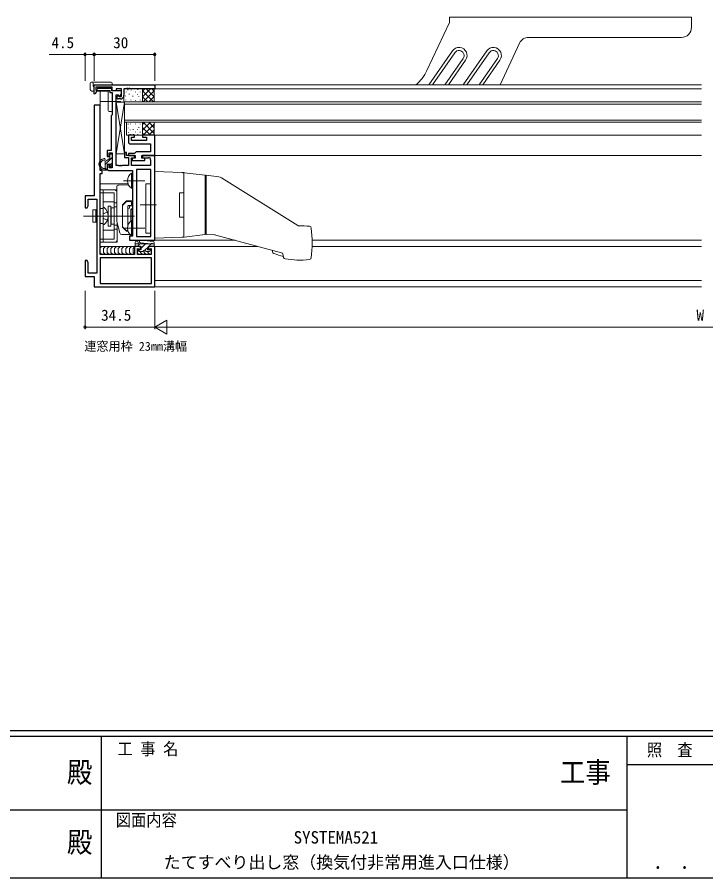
# Model space of a CAD drawing. Units: millimetres, scale not verified. Extents: x -793 to 793, y -564 to 564.
# Drawn here: x -59.4 to 281.8, y -564.2 to -137.9 of the extents above; entities that cross this region are included whole.
import ezdxf
from ezdxf.enums import TextEntityAlignment as Align

# ---------------------------------------------------------------- set-up
doc = ezdxf.new("R2010")
doc.units = ezdxf.units.MM
doc.header["$LTSCALE"] = 2
for name, color, linetype in [('0-1_USER1', 92, 'Continuous'), ('0-2_YKK_11', 134, 'Continuous'), ('0-7_YKK_ZWAK', 134, 'Continuous')]:
    doc.layers.add(name, color=color, linetype=linetype)
for name, color, linetype, lineweight in [('0-3_YKK_12', 40, 'Continuous', 18), ('0-4_YKK_13', 120, 'Continuous', 18), ('0-6_YKK_D', 200, 'Continuous', 18)]:
    doc.layers.add(name, color=color, linetype=linetype, lineweight=lineweight)
doc.styles.add('ＭＳ ゴシック', font='')
doc.styles.get('ＭＳ ゴシック').set_extended_font_data('MS Gothic')

msp = doc.modelspace()

# ---------------------------------------------------------------- linework, layer by layer
at = {"layer": '0-2_YKK_11'}
msp.add_line((-8.3, -178.4), (-9.4, -178.4), dxfattribs=at)
for points in [[(-21.3, -171.4), (8.7, -171.4), (8.7, -173.4), (-3.342, -173.4), (-3.525, -173.28), (-4.075, -173.28), (-4.258, -173.4), (-4.342, -173.4), (-4.525, -173.28), (-5.075, -173.28), (-5.258, -173.4), (-6.5, -173.4), (-6.5, -176.6)], [(-9.095, -177.07), (-8.964, -177.1), (-7.8, -177.1), (-7.8, -173.4), (-10.3, -173.4), (-10.3, -174.4), (-12.3, -174.4), (-12.3, -172.6), (-20.4, -172.6), (-20.4, -173.983), (-19.89, -174.278), (-20.855, -175.949), (-21.3, -175.83), (-21.3, -171.4)], [(6.7, -208.5), (6.7, -211.4), (-2.8, -211.4), (-2.8, -207.5), (-1.3, -207.5), (-1.3, -206.4), (-5.3, -206.4), (-5.3, -204.9), (-6.3, -204.9), (-6.3, -207.4), (-4.3, -207.4), (-4.3, -211.4), (-7.342, -211.4), (-7.525, -211.52), (-8.075, -211.52), (-8.258, -211.4), (-8.342, -211.4), (-8.525, -211.52), (-9.075, -211.52), (-9.258, -211.4), (-10.3, -211.4), (-10.3, -176.4), (-9.3, -176.4), (-9.3, -176.897), (-8.535, -177.176), (-7.8, -175.6), (-7.8, -174.4), (-12.5, -174.4), (-12.5, -173.2), (-19.642, -173.2), (-20.023, -173.86), (-19.827, -174.2), (-13.5, -174.2), (-13.5, -175.2), (-12.3, -175.2), (-12.3, -186.2), (-12.5, -186.4), (-12.8, -186.7), (-12.8, -203.9), (-14.8, -203.9)], [(-21.3, -181.4), (-21.3, -226.4), (-25.8, -226.4), (-25.8, -232.4), (-24.8, -232.4), (-24.17, -231.309), (-24.17, -228.03), (-19.93, -228.03), (-19.93, -264.77), (-24.17, -264.77), (-24.17, -259.491), (-24.8, -258.4), (-25.8, -258.4), (-25.8, -260.442), (-25.68, -260.625), (-25.68, -261.175), (-25.8, -261.358), (-25.8, -261.442), (-25.68, -261.625), (-25.68, -262.175), (-25.8, -262.358), (-25.8, -266.4), (-21.3, -266.4), (-21.3, -271.4), (8.7, -271.4), (8.7, -251.4), (5.7, -251.4), (5.7, -252.9), (6.9, -252.51), (6.9, -255.4), (0.2, -255.4), (0.2, -252.413), (1.7, -252.9), (1.7, -251.4), (-1.3, -251.4), (-1.3, -255.4), (-18.3, -255.4), (-18.3, -215.4), (-17.3, -215.4), (-17.3, -213.9)], [(-17.3, -213.9), (-18.3, -213.9), (-18.3, -181.4), (-21.3, -181.4)], [(8.7, -206.4), (8.7, -196.4), (2.7, -196.4), (2.7, -197.4), (4.7, -197.4), (4.7, -198.9), (-2.8, -198.9), (-2.8, -197.4), (-1.3, -197.4), (-1.3, -196.4), (-4.3, -196.4), (-4.3, -199.7)], [(-14.8, -203.9), (-14.8, -206.9), (-13.8, -206.9), (-13.8, -205.1), (-12.3, -205.1), (-12.3, -212.5), (-13.8, -212.5), (-13.8, -210.9), (-14.8, -210.9), (-14.8, -212.9)], [(-3.3, -200.7), (0.242, -200.7), (0.425, -200.58), (0.975, -200.58), (1.158, -200.7), (1.242, -200.7), (1.425, -200.58), (1.975, -200.58), (2.158, -200.7), (6.7, -200.7), (6.7, -204.6), (-0.5, -204.6), (-1, -205.1), (-1.3, -205.4), (-4.3, -205.4), (-4.3, -206.4), (-1, -206.4), (-1, -207.8), (-2.5, -207.8), (-2.5, -208.9), (3.9, -208.9), (3.9, -207.8), (2.4, -207.8), (2.4, -206.4), (8.7, -206.4)], [(8.7, -248.4), (8.7, -206.4), (2.7, -206.4), (2.7, -207.5), (5.7, -207.5)], [(-13.8, -213.9), (-2.3, -213.9), (-2.3, -246.4), (-3.8, -246.4), (-3.8, -248.4), (8.7, -248.4)]]:
    msp.add_lwpolyline(points, dxfattribs=at)
for points in [[(6.77, -246.47), (6.77, -213.33), (-0.37, -213.33), (-0.37, -246.47)], [(7.07, -257.03), (-18.3, -257.03), (-18.3, -269.77), (7.07, -269.77)]]:
    msp.add_lwpolyline(points, close=True, dxfattribs=at)
for centre, radius, start, end in [((-9.4, -177.7), 0.7, 64.15808, 269.99998), ((-8.3, -176.6), 1.8, 270.00001, 359.99999), ((-3.3, -199.7), 1, 180.00001, 269.99993), ((5.7, -208.5), 1, 0.00001, 89.99999), ((-13.8, -212.9), 1, 180.00001, 269.99999)]:
    msp.add_arc(centre, radius, start, end, dxfattribs=at)
at = {"layer": '0-3_YKK_12'}
for p, q in [((-18.3, -181.7), (-18.3, -174.6)), ((8.4, -171.4), (279.7, -171.4)), ((8.4, -173.4), (279.7, -173.4)), ((-6.3, -189.9), (-6.3, -179.9)), ((-6.3, -179.9), (279.7, -179.9)), ((-6.3, -180.9), (279.7, -180.9)), ((-6.3, -188.9), (279.7, -188.9)), ((-6.3, -189.9), (279.7, -189.9)), ((8.4, -196.4), (279.7, -196.4)), ((8.4, -206.4), (279.7, -206.4)), ((-4.545, -220.399), (-18.3, -220.399)), ((8.4, -248.4), (48.568, -248.4)), ((8.4, -251.4), (59.764, -251.4)), ((86.678, -251.4), (279.7, -251.4)), ((86.687, -248.4), (279.7, -248.4)), ((8.7, -268.4), (279.7, -268.4)), ((8.4, -271.4), (279.7, -271.4))]:
    msp.add_line(p, q, dxfattribs=at)
at = {"layer": '0-4_YKK_13'}
for p, q in [((143.551, -164.352), (154.7, -140.443)), ((154.7, -139.9), (154.7, -140.443)), ((274.7, -142.9), (274.7, -137.9)), ((194.043, -147.9), (269.7, -147.9)), ((189.512, -150.787), (179.899, -171.4)), ((144.469, -171.4), (156.228, -154.606)), ((146.3, -171.4), (157.457, -155.466)), ((161.471, -171.4), (173.23, -154.606)), ((163.302, -171.4), (174.459, -155.466)), ((161.553, -158.334), (152.404, -171.4)), ((154.235, -171.4), (162.782, -159.194)), ((178.555, -158.334), (169.406, -171.4)), ((171.237, -171.4), (179.784, -159.194)), ((-12.8, -170.1), (-22.8, -170.1)), ((-23.3, -170.6), (-23.3, -173.1)), ((-21.8, -170.6), (-21.8, -172.1)), ((-21.8, -174.6), (-21.3, -174.6)), ((-20.076, -174.6), (-13.5, -174.6)), ((-12.3, -170.6), (-12.3, -171.4)), ((-12.3, -174.383), (-12.3, -173.1)), ((-6.5, -179.6), (-6.5, -173.7)), ((2.4, -173.4), (-6.2, -173.4)), ((-4.656, -173.957), (-4.656, -173.757)), ((-2.96, -174.005), (-2.96, -173.805)), ((0.357, -173.909), (0.357, -173.709)), ((2.7, -174.471), (3.772, -173.4)), ((2.7, -177.3), (6.6, -173.4)), ((2.7, -179.6), (2.7, -173.7)), ((2.7, -174.443), (8.158, -179.9)), ((2.927, -179.9), (8.5, -174.327)), ((4.485, -173.4), (8.5, -177.415)), ((7.314, -173.4), (8.5, -174.586)), ((-14.3, -184.1), (-14.3, -175.1)), ((-12.3, -184.1), (-12.3, -175.5)), ((-5.68, -177.064), (-5.68, -176.864)), ((-5.573, -179.005), (-5.573, -178.805)), ((-5.477, -174.999), (-5.477, -174.799)), ((-3.873, -176.123), (-3.873, -175.923)), ((-3.127, -179.046), (-3.127, -178.846)), ((-2.085, -177.104), (-2.085, -176.904)), ((-0.822, -179.119), (-0.822, -178.919)), ((-0.726, -175.112), (-0.726, -174.912)), ((0.261, -176.315), (0.261, -176.115)), ((0.813, -177.367), (0.813, -177.167)), ((1.464, -179.07), (1.464, -178.87)), ((1.56, -175.064), (1.56, -174.864)), ((2.7, -177.271), (5.329, -179.9)), ((5.756, -179.9), (8.5, -177.156)), ((-18.3, -179.6), (-8.136, -179.6)), ((-6.3, -180), (-10.3, -205.5)), ((-10.3, -180), (-6.3, -205.5)), ((2.4, -179.9), (-6.2, -179.9)), ((2.7, -179.9), (8.7, -179.9)), ((8.7, -179.9), (8.5, -179.7)), ((-13.8, -184.6), (-12.8, -184.6)), ((-5.3, -190.2), (-5.3, -196.1)), ((2.4, -189.9), (-5, -189.9)), ((-4.373, -190.795), (-4.373, -190.995)), ((-3.252, -190.754), (-3.252, -190.954)), ((-0.822, -190.681), (-0.822, -190.881)), ((1.464, -190.73), (1.464, -190.93)), ((2.4, -189.9), (8.7, -189.9)), ((2.7, -193.872), (6.672, -189.9)), ((2.7, -191.044), (3.844, -189.9)), ((2.7, -190.2), (2.7, -196.1)), ((2.927, -189.9), (8.5, -195.472)), ((3, -196.4), (8.5, -190.901)), ((5.756, -189.9), (8.5, -192.644)), ((-4.48, -192.736), (-4.48, -192.936)), ((-4.277, -194.801), (-4.277, -195.001)), ((-3.456, -195.843), (-3.456, -196.043)), ((-3.383, -193.677), (-3.383, -193.877)), ((-1.929, -193.437), (-1.929, -193.637)), ((-1.76, -195.795), (-1.76, -195.995)), ((-0.726, -194.688), (-0.726, -194.888)), ((0.261, -193.485), (0.261, -193.685)), ((0.357, -195.891), (0.357, -196.091)), ((0.813, -192.433), (0.813, -192.633)), ((1.56, -194.736), (1.56, -194.936)), ((2.7, -192.501), (6.599, -196.4)), ((2.7, -195.329), (3.771, -196.4)), ((5.829, -196.4), (8.5, -193.729)), ((8.158, -196.4), (8.5, -196.058)), ((2.4, -196.4), (-5, -196.4)), ((2.4, -196.4), (8.7, -196.4)), ((8.7, -196.4), (8.5, -196.201)), ((-15.9, -210.937), (-12.3, -207.337)), ((-13.2, -205.699), (-12.6, -205.699)), ((-12.3, -205.999), (-12.3, -210.999)), ((-16.773, -212.799), (-16.361, -212.799)), ((-15.9, -212.338), (-15.9, -209.862)), ((-15.9, -213.049), (-15.9, -213.599)), ((-15.734, -213.599), (-14.9, -212.765)), ((-13.5, -211.365), (-12.3, -210.165)), ((-13.5, -211.599), (-13.5, -211.199)), ((-12.388, -211.211), (-12.988, -211.811)), ((-15.2, -213.599), (-16.636, -213.599)), ((-2.809, -215.15), (-2.3, -215.15)), ((-2.3, -215.15), (-2.3, -222.65)), ((8.7, -246.399), (8.7, -215.398)), ((23.156, -214.904), (22.235, -214.871)), ((23.2, -245.927), (23.2, -215.871)), ((23.251, -214.911), (23.243, -214.91)), ((34.2, -216.199), (34.2, -245.599)), ((34.2, -216.199), (40.54, -216.977)), ((41.764, -217.411), (79.595, -241.05)), ((-9.117, -221.019), (-4.316, -220.935)), ((-6.66, -218.9), (3.89, -218.9)), ((34.191, -221.364), (34.2, -221.364)), ((-18.3, -223.399), (-10.1, -223.399)), ((-18.3, -249.399), (-18.3, -223.399)), ((-18.3, -224.899), (-11.3, -224.899)), ((-16.8, -249.399), (-16.8, -223.399)), ((-11.3, -229.399), (-11.3, -224.899)), ((-10.1, -222.019), (-10.1, -238.766)), ((-2.3, -228.9), (-2.3, -222.649)), ((21, -224.899), (23.2, -224.86)), ((21, -236.899), (21, -224.899)), ((-11.3, -229.899), (-10.1, -229.899)), ((-5.3, -228.9), (-7.3, -230.895)), ((-5.388, -229.312), (-7.212, -231.136)), ((-5.176, -229.224), (-3.1, -229.224)), ((-2.8, -230.899), (-2.8, -229.524)), ((-19.93, -233.578), (-20.209, -233.299)), ((-16.8, -232.649), (-18.3, -232.649)), ((-16.8, -232.424), (-16.8, -240.375)), ((-14.723, -234.324), (-16.588, -235.254)), ((-13.1, -231.449), (-14.3, -231.449)), ((-14.3, -231.449), (-14.3, -241.349)), ((-13.1, -241.349), (-13.1, -231.449)), ((-13.1, -233.399), (-12.85, -233.399)), ((-11.3, -231.899), (-10.1, -231.899)), ((-7.3, -230.895), (-7.3, -235.684)), ((-7.3, -241.45), (-7.3, -231.348)), ((-4.6, -241.069), (-4.6, -231.499)), ((-4.6, -239.999), (-4.6, -232.799)), ((-4.6, -232.799), (-4.3, -232.799)), ((-4.3, -231.199), (-3.1, -231.199)), ((-3.8, -231.399), (-2.3, -231.399)), ((-3.8, -231.399), (-3.8, -232.299)), ((-3.1, -238.863), (-3.1, -233.199)), ((-3.1, -233.199), (-2.4, -233.199)), ((-3.1, -238.863), (-3.1, -233.199)), ((-2.8, -232.899), (-2.3, -232.899)), ((-2.4, -238.649), (-2.4, -233.199)), ((-2.3, -231.399), (-2.3, -238.649)), ((1.476, -230.9), (9.564, -230.9)), ((-13.3, -236.399), (-26.613, -236.399)), ((-16.636, -236.399), (-25.224, -236.399)), ((-19.93, -234.992), (-20.43, -234.492)), ((-19.93, -236.407), (-20.43, -235.907)), ((-19.93, -237.821), (-20.43, -237.321)), ((-16.588, -235.254), (-16.8, -235.652)), ((-16.588, -237.544), (-16.8, -237.146)), ((-14.723, -238.474), (-16.588, -237.544)), ((-13.3, -236.399), (-1.218, -236.399)), ((-7.3, -237.112), (-7.3, -241.9)), ((-2.809, -238.651), (-2.3, -238.651)), ((-2.3, -238.651), (-2.3, -246.151)), ((21, -236.899), (23.2, -236.937)), ((-19.93, -239.235), (-20.43, -238.735)), ((-16.8, -240.096), (-18.3, -240.096)), ((-14.3, -241.349), (-13.1, -241.349)), ((-13.1, -239.399), (-12.85, -239.399)), ((-11.3, -240.899), (-9.8, -240.899)), ((-11.3, -242.899), (-9.8, -242.899)), ((-8.497, -244.772), (-10.065, -239.029)), ((-9.8, -240.399), (-9.691, -240.399)), ((-5.3, -243.9), (-7.3, -241.9)), ((-7.212, -241.662), (-5.388, -243.486)), ((-6.66, -242.401), (3.89, -242.401)), ((-4.6, -239.999), (-4.3, -239.999)), ((33.7, -245.603), (33.7, -242.188)), ((34.2, -240.434), (34.191, -240.434)), ((-16.8, -243.399), (-11.3, -243.399)), ((-11.3, -243.399), (-11.3, -247.899)), ((-3.495, -245.579), (-7.55, -245.509)), ((-5.3, -243.9), (-4.539, -243.914)), ((-5.176, -243.574), (-4.645, -243.574)), ((-2.3, -245.6), (-2.3, -243.953)), ((8.7, -246.399), (8.7, -247.399)), ((8.7, -247.399), (22.235, -246.926)), ((22.235, -246.926), (23.156, -246.894)), ((23.243, -246.887), (23.251, -246.886)), ((23.251, -246.886), (33.7, -245.603)), ((34.2, -245.599), (38.358, -245.744)), ((39.03, -245.844), (71.509, -254.547)), ((-18.3, -247.899), (-11.3, -247.899)), ((-18.3, -251.4), (-1, -251.4)), ((-17.5, -251.4), (-18.3, -252.2)), ((-1, -251.101), (-1, -249.401)), ((8.4, -250.201), (-1, -250.201)), ((2, -251.401), (-0.7, -251.401)), ((-0.5, -248.901), (0, -248.901)), ((0.139, -251.401), (1.339, -250.201)), ((0.5, -250.201), (0.5, -249.401)), ((6.796, -250.147), (1.664, -249.608)), ((7.952, -249.062), (1.79, -248.414)), ((2, -252.368), (4.167, -250.201)), ((2, -252.901), (2, -251.401)), ((5.4, -251.401), (8.1, -251.401)), ((5.4, -252.381), (5.4, -251.401)), ((5.796, -251.401), (6.996, -250.201)), ((8.4, -251.101), (8.4, -249.559)), ((-18.3, -254.6), (-17.5, -255.4)), ((0.2, -254.767), (0.833, -255.4)), ((0.7, -253.201), (0.7, -253.601)), ((0.706, -253.662), (1.467, -252.901)), ((1, -252.901), (2, -252.901)), ((1, -253.901), (2.852, -253.901)), ((1.667, -252.625), (1.667, -252.901)), ((2, -252.067), (1.7, -252.367)), ((3.871, -253.325), (5.4, -251.796)), ((4.549, -253.901), (6, -253.901)), ((5.333, -252.57), (5.333, -253.277)), ((5.7, -252.033), (5.4, -252.333)), ((5.92, -252.901), (6.4, -252.901)), ((6.212, -253.813), (6.612, -253.413))]:
    msp.add_line(p, q, dxfattribs=at)
for points in [[(154.7, -139.9), (154.7, -137.9), (274.7, -137.9)], [(8.7, -173.4), (2.7, -173.4), (2.7, -179.9)], [(8.7, -173.4), (8.5, -173.6), (8.5, -179.7)], [(8.7, -189.899), (8.5, -190.099), (8.5, -196.201)], [(-15.4, -208.996), (-13.5, -207.899), (-13.5, -205.999)], [(-13.8, -210.899), (-14.9, -210.899), (-14.9, -213.299)], [(-2.809, -215.15), (-2.809, -222.65), (-2.3, -222.65)], [(22.235, -214.871), (8.7, -214.399), (8.7, -215.398)], [(33.7, -242.188), (33.7, -219.609), (33.7, -216.194), (23.251, -214.911)], [(-16.8, -229.399), (-11.3, -229.399), (-11.3, -243.399)], [(-5.3, -228.9), (-3.801, -228.874), (-2.301, -228.848)], [(-11.3, -240.399), (-12.85, -240.399), (-12.85, -232.399), (-11.3, -232.399)], [(-2.809, -238.651), (-2.809, -246.151), (-2.3, -246.151)], [(-18.3, -249.399), (-9.8, -249.399), (-9.8, -239.999)], [(-15.667, -251.4), (-16.667, -252.4), (-16.667, -254.4), (-15.667, -255.4)], [(-13.833, -251.4), (-14.833, -252.4), (-14.833, -254.4), (-13.833, -255.4)], [(-12, -251.4), (-13, -252.4), (-13, -254.4), (-12, -255.4)], [(-10.167, -251.4), (-11.167, -252.4), (-11.167, -254.4), (-10.167, -255.4)], [(-8.333, -251.4), (-9.333, -252.4), (-9.333, -254.4), (-8.333, -255.4)], [(-6.5, -251.4), (-7.5, -252.4), (-7.5, -254.4), (-6.5, -255.4)], [(-4.667, -251.4), (-5.667, -252.4), (-5.667, -254.4), (-4.667, -255.4)], [(-2.833, -251.4), (-3.833, -252.4), (-3.833, -254.4), (-2.833, -255.4)], [(-1.3, -251.7), (-2, -252.4), (-2, -254.4), (-1.3, -255.1)], [(1.667, -253.901), (1.667, -254.4), (2.667, -255.4)], [(3.5, -253.335), (3.5, -254.4), (4.5, -255.4)], [(5.333, -253.901), (5.333, -254.4), (6.333, -255.4)]]:
    msp.add_lwpolyline(points, dxfattribs=at)
for points in [[(-10.3, -180), (-6.3, -180), (-6.3, -205.5), (-10.3, -205.5)], [(4.27, -220.4), (6.77, -220.4), (6.77, -244.9), (4.27, -244.9)], [(-20.43, -239.499), (-21.93, -239.499), (-21.93, -233.299), (-20.43, -233.299)], [(-19.93, -239.499), (-20.43, -239.499), (-20.43, -233.299), (-19.93, -233.299)]]:
    msp.add_lwpolyline(points, close=True, dxfattribs=at)
for centre, radius, start, end in [((269.7, -142.9), 5, 270, 0), ((194.043, -152.9), 5, 90, 155), ((159.505, -156.9), 4, 325, 145), ((176.507, -156.9), 4, 325, 145), ((159.505, -156.9), 2.5, 325, 145), ((176.507, -156.9), 2.5, 325, 145), ((125.425, -155.9), 20, 309.19497, 335), ((-22.8, -170.6), 0.5, 90, 180), ((-22.3, -170.6), 0.5, 360, 90), ((-12.8, -170.6), 0.5, 0, 90), ((-21.8, -173.1), 1.5, 180, 270), ((-21.3, -172.1), 0.5, 180, 270), ((-14.8, -175.1), 0.5, 0, 90), ((-12.8, -173.1), 0.5, 0, 90), ((-6.2, -173.7), 0.3, 90, 180), ((2.4, -173.7), 0.3, 0, 90), ((-6.2, -179.6), 0.3, 180, 270), ((2.4, -179.6), 0.3, 270, 0), ((-13.8, -184.1), 0.5, 180, 270), ((-12.8, -184.1), 0.5, 270, 0), ((-5, -190.2), 0.3, 90, 180), ((2.4, -190.2), 0.3, 0, 90), ((-5, -196.1), 0.3, 180, 270), ((2.4, -196.1), 0.3, 270, 360), ((-16, -210.785), 2.9, 96.1825, 254.63785), ((-16, -210.785), 2.2, 109.75518, 242.96575), ((-16.642, -208.997), 0.3, 59.70416, 109.75518), ((-16.264, -208.349), 0.45, 239.70416, 96.1825), ((-13.2, -205.999), 0.3, 90, 180), ((-12.6, -205.999), 0.3, 360, 90), ((-16.773, -212.299), 0.5, 242.96575, 270), ((-16.361, -213.099), 0.3, 33.05573, 90), ((-15.9, -212.799), 0.25, 213.05573, 56.94427), ((-14.9, -209.862), 1, 120, 180), ((-15.6, -212.338), 0.3, 180, 236.94427), ((-13.5, -210.899), 0.3, 270, 180), ((-13.2, -211.599), 0.3, 180, 315), ((-12.6, -210.999), 0.3, 315, 0), ((-16.636, -213.099), 0.5, 254.63785, 270), ((-15.2, -213.299), 0.3, 270, 360), ((-0.273, -218.9), 4.527, 124.06671, 235.93329), ((22.2, -215.871), 1, 0, 88), ((23.122, -215.903), 1, 83, 88), ((40.174, -219.955), 3, 58, 83), ((-9.1, -222.019), 1, 91, 180), ((34.2, -220.864), 0.5, 180, 269), ((-11.3, -224.899), 1.5, 36.8699, 90), ((-5.176, -229.524), 0.3, 90, 135), ((-3.1, -229.524), 0.3, 0, 90), ((-16.526, -232.424), 0.274, 52.28591, 180), ((-19.6, -236.399), 5.3, 307.68722, 52.28591), ((-7, -231.348), 0.3, 135, 180), ((-4.3, -231.499), 0.3, 90, 180), ((-4.3, -232.299), 0.5, 270, 0), ((-3.1, -230.899), 0.3, 270, 0), ((-2.8, -233.199), 0.3, 90, 180), ((-0.273, -242.401), 4.527, 124.06671, 235.93329), ((-16.526, -240.375), 0.274, 180, 307.19491), ((-16.526, -240.375), 0.274, 307.19491, 307.71409), ((-9.1, -238.766), 1, 180, 195.2641), ((-7, -241.45), 0.3, 180, 225), ((-4.3, -240.499), 0.5, 70.11285, 90), ((34.2, -240.934), 0.5, 91, 180), ((80.125, -240.202), 1, 238, 270.71574), ((80.7, -286.199), 45, 83.99953, 90.71574), ((85.301, -242.454), 1, 6.30246, 83.87727), ((19.7, -249.699), 67, 353.68562, 6.30246), ((-7.533, -244.509), 1, 195.2641, 269), ((-5.176, -243.274), 0.3, 225, 270), ((22.2, -245.927), 1, 272, 0), ((23.122, -245.895), 1, 272, 277), ((38.254, -248.742), 3, 75, 88), ((-11.3, -247.899), 1.5, 270, 0), ((-0.5, -249.401), 0.5, 90, 180), ((-0.7, -251.101), 0.3, 180, 270), ((0, -249.401), 0.5, 0, 90), ((1.727, -249.011), 0.6, 84.00299, 264.00299), ((6.827, -249.848), 0.3, 264.00299, 322.98927), ((7.307, -250.21), 0.3, 1.71339, 142.98927), ((7.9, -249.559), 0.5, 0, 84.00299), ((8.1, -251.101), 0.3, 270, 0), ((1, -253.201), 0.3, 90, 180), ((1, -253.601), 0.3, 180, 270), ((2.852, -253.601), 0.3, 270, 340.52878), ((3.7, -253.901), 0.6, 19.47122, 160.52878), ((4.549, -253.601), 0.3, 199.47122, 270), ((5.4, -252.901), 0.3, 120, 330), ((5.1, -252.381), 0.3, 300, 0), ((5.92, -253.201), 0.3, 90, 150), ((6, -253.601), 0.3, 270, 315), ((6.4, -253.201), 0.3, 315, 90), ((91.7, -249.699), 25, 188.35058, 190.27041), ((68.085, -253.978), 1, 190.27041, 248.23068), ((80.694, -222.403), 35, 248.23068, 256.3977), ((71.25, -255.513), 1, 10.81012, 75), ((101.7, -249.699), 30, 190.81012, 193.79063), ((73.536, -256.612), 1, 193.79063, 260.62947), ((80.7, -213.199), 45, 260.62947, 268.13628), ((80.7, -213.199), 45, 268.08979, 276.00047), ((85.3, -256.958), 1, 276.00047, 353.68562)]:
    msp.add_arc(centre, radius, start, end, dxfattribs=at)
at = {"layer": '0-6_YKK_D'}
for p, q in [((-25.8, -169.4), (-25.8, -155.4)), ((-21.3, -169.4), (-21.3, -155.4)), ((-21.3, -169.4), (-21.3, -155.4)), ((-21.3, -156.4), (8.7, -156.4)), ((8.7, -169.4), (8.7, -155.4)), ((-25.8, -273.4), (-25.8, -292.4)), ((8.7, -273.4), (8.7, -292.4)), ((8.7, -273.4), (8.7, -292.4)), ((8.7, -291.4), (14.762, -287.9)), ((14.762, -294.9), (14.762, -287.9)), ((-25.8, -291.4), (8.7, -291.4)), ((8.7, -291.4), (14.762, -294.9)), ((8.7, -291.4), (20.824, -291.4)), ((15.7, -291.4), (546.7, -291.4))]:
    msp.add_line(p, q, dxfattribs=at)
msp.add_lwpolyline([(-21.3, -156.4), (-25.8, -156.4), (-43.538, -156.4)], dxfattribs=at)
for centre in [(-25.8, -156.4), (-21.3, -156.4), (-21.3, -156.4), (8.7, -156.4), (-25.8, -291.4)]:
    msp.add_circle(centre, 0.637, dxfattribs=at)
at = {"layer": '0-7_YKK_ZWAK'}
for p, q in [((752.2, -491.4), (-787.8, -491.4)), ((676.6, -494.2), (-787.8, -494.2)), ((-17.8, -494.2), (-17.8, -564.2)), ((242.6, -494.2), (242.6, -564.2)), ((378.968, -508.199), (242.6, -508.199)), ((-272.6, -530.599), (-15, -530.599)), ((-15, -530.599), (242.6, -530.599)), ((-787.8, -564.2), (676.6, -564.2))]:
    msp.add_line(p, q, dxfattribs=at)

# ---------------------------------------------------------------- texts
at = {"layer": '0-1_USER1', "style": 'ＭＳ ゴシック'}
msp.add_text('連窓用枠 23mm溝幅', height=4.399, dxfattribs=at).set_placement((-26.175, -304.451), align=Align.BOTTOM_LEFT)
at = {"layer": '0-1_USER1', "color": 3, "style": 'ＭＳ ゴシック'}
for s, p in [('SYSTEMA521', (77.554, -549.098)), ('たてすべり出し窓（換気付非常用進入口仕様）', (13.154, -561.449))]:
    msp.add_text(s, height=6.158, dxfattribs=at).set_placement(p, align=Align.BOTTOM_LEFT)
at = {"layer": '0-6_YKK_D', "style": 'ＭＳ ゴシック'}
for s, p in [('4.5', (-42.421, -154.9)), ('30', (-11.84, -154.9)), ('34.5', (-17.84, -289.9)), ('W', (277.152, -289.9))]:
    msp.add_text(s, height=5.499, dxfattribs=at).set_placement(p, align=Align.BOTTOM_LEFT)
at = {"layer": '0-7_YKK_ZWAK', "style": 'ＭＳ ゴシック', "width": 0.9}
for s, height, p in [('工 事 名', 6.158, (-9.776, -505.266)), ('照  査', 6.158, (252.578, -505.761)), ('殿', 10.26, (-34.764, -520.113)), ('工事', 10.26, (209.463, -520.113)), ('図面内容', 6.158, (-10.565, -540.497)), ('殿', 10.26, (-34.764, -554.756)), (' ． ．', 7.185, (251.51, -562.092))]:
    msp.add_text(s, height=height, dxfattribs=at).set_placement(p, align=Align.BOTTOM_LEFT)

doc.saveas('drawing.dxf')
